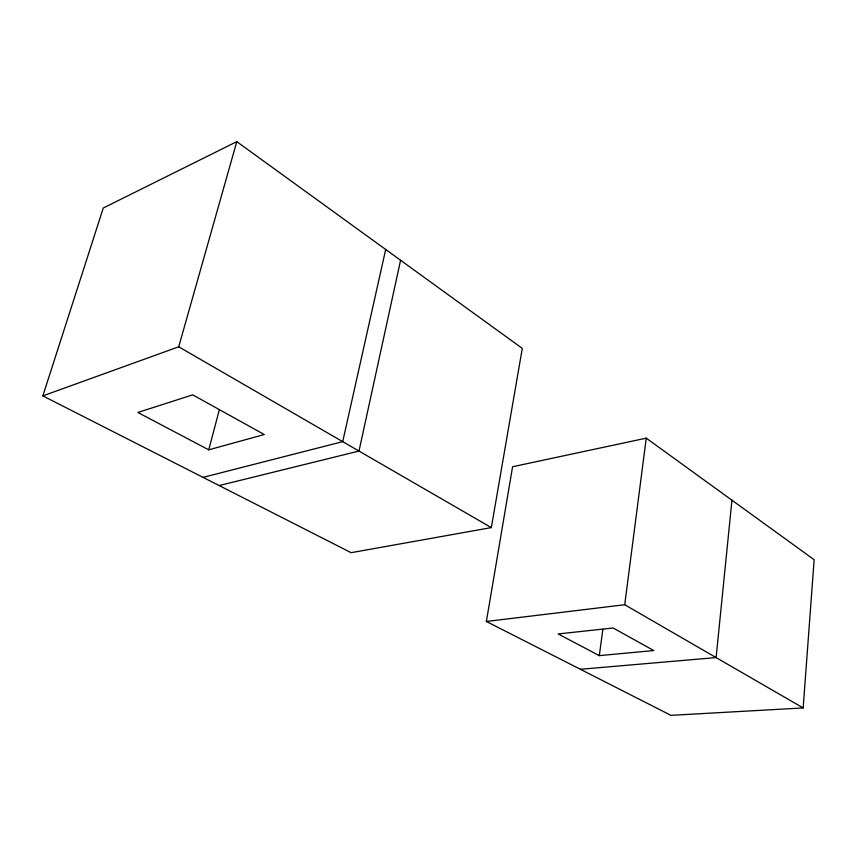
<?xml version="1.0" encoding="UTF-8"?>
<svg xmlns="http://www.w3.org/2000/svg" width="857" height="857" viewBox="0 0 857 857"><rect width="100%" height="100%" fill="white"/><g stroke="black" fill="none" stroke-linecap="round" stroke-linejoin="round"><path stroke-width="1.29" d="M803.159 707.936L814.15 559.728L646.253 438.152L512.593 466.733L486.369 621.475L670.935 715.349L803.159 707.936L624.721 604.731L486.369 621.475M731.953 500.199L716.109 657.587L580.382 669.285M624.721 604.731L646.253 438.152M599.311 655.626L558.164 633.944L613.109 627.988L653.795 650.549L599.311 655.626L602.867 629.263M491.329 527.601L522.299 348.392L236.789 141.651L103.269 208.026L42.85 395.891L351.124 552.679L491.329 527.601L178.717 346.806L42.85 395.891M400.583 260.26L358.997 451.061L219.156 485.555M385.693 249.473L342.714 441.644L203.066 477.37M208.744 449.829L264.277 434.531L192.718 394.852L137.816 412.463L208.744 449.829L219.349 409.742M178.717 346.806L236.789 141.651"/></g></svg>
